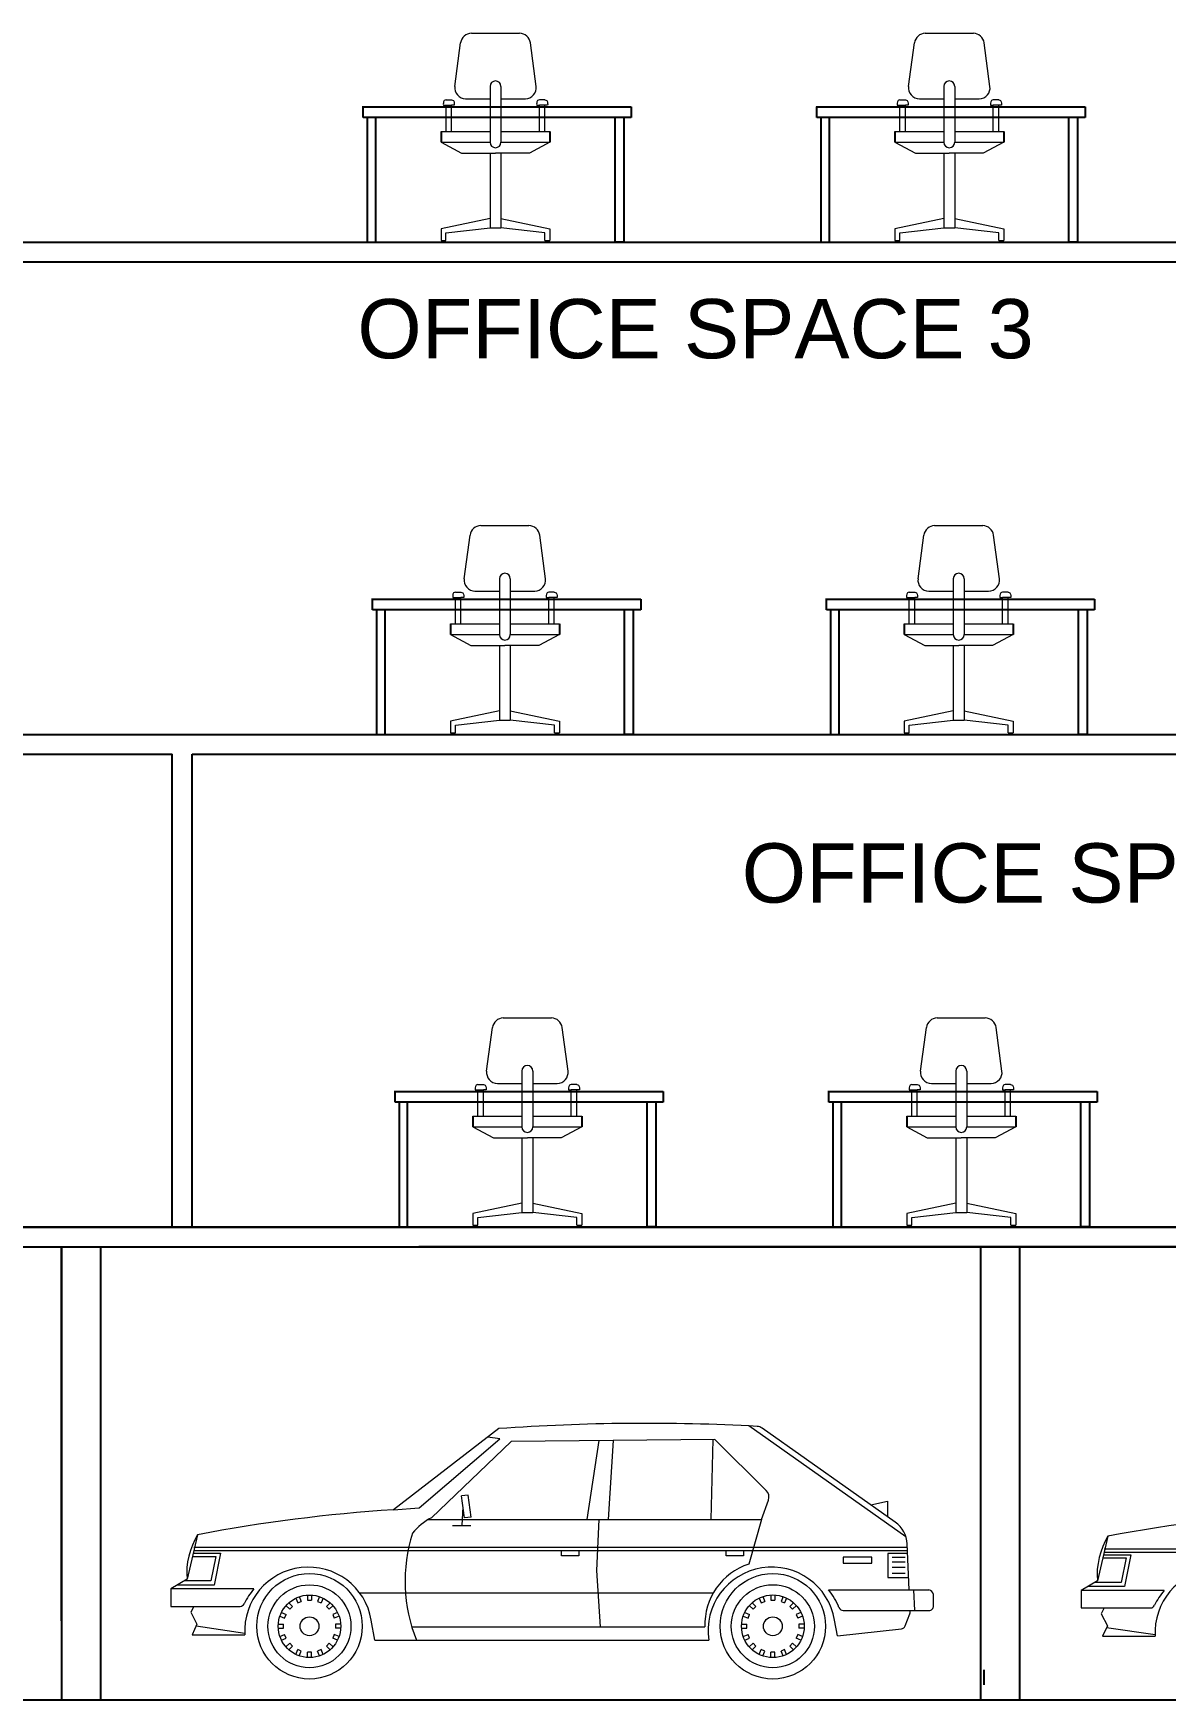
# Model space of a CAD drawing. Header units: millimetres. Extents: x 587797 to 2274247, y 1711 to 439204.
# Drawn here: x 1010292 to 1018916, y 232989 to 245681 of the extents above; entities that cross this region are included whole.
import ezdxf

# ---------------------------------------------------------------- set-up
doc = ezdxf.new("R2010")
doc.units = ezdxf.units.MM
doc.layers.add('finiture', color=7, linetype='Continuous', lineweight=20)
doc.styles.get("Standard").update_dxf_attribs({"font": 'arial.ttf'})

msp = doc.modelspace()

# ---------------------------------------------------------------- linework, layer by layer
for p, q in [((1012796.405, 245122.467, -583.672), (1014846.094, 245122.467, -583.672)), ((1012803.875, 245040.712, -583.672), (1012803.875, 245122.467, -583.672)), ((1014846.094, 245122.467, -583.672), (1014846.094, 245040.712, -583.672)), ((1016252.88, 245122.467, -583.672), (1018302.568, 245122.467, -583.672)), ((1016260.35, 245040.712, -583.672), (1016260.35, 245122.467, -583.672)), ((1018302.568, 245122.467, -583.672), (1018302.568, 245040.712, -583.672)), ((1014846.094, 245040.712, -583.672), (1012803.875, 245040.712, -583.672)), ((1012834.203, 245040.712, -583.672), (1012834.203, 244089.945, -583.672)), ((1012900.188, 244089.945, -583.672), (1012900.188, 245040.712, -583.672)), ((1014723.253, 244089.945, -583.672), (1014723.253, 245040.712, -583.672)), ((1014789.239, 245040.712, -583.672), (1014789.239, 244089.945, -583.672)), ((1018302.568, 245040.712, -583.672), (1016260.35, 245040.712, -583.672)), ((1016290.677, 245040.712, -583.672), (1016290.677, 244089.945, -583.672)), ((1016356.662, 244089.945, -583.672), (1016356.662, 245040.712, -583.672)), ((1018179.728, 244089.945, -583.672), (1018179.728, 245040.712, -583.672)), ((1018245.713, 245040.712, -583.672), (1018245.713, 244089.945, -583.672)), ((1013396.72, 244934.472, -1167.343), (1013396.72, 244851.472, -1167.343)), ((1014226.721, 244934.472, -1167.343), (1014226.721, 244851.472, -1167.343)), ((1016853.195, 244934.472, -1167.343), (1016853.195, 244851.472, -1167.343)), ((1017683.196, 244934.472, -1167.343), (1017683.196, 244851.472, -1167.343)), ((998936.654, 244089.945, -583.672), (1011936.654, 244089.945, -583.672)), ((1011936.654, 244089.945, -583.672), (1036936.654, 244089.945, -583.672)), ((1012834.203, 244089.945, -583.672), (1012834.203, 244089.945, -583.672)), ((1012834.203, 244089.945, -583.672), (1012900.188, 244089.945, -583.672)), ((1014789.239, 244089.945, -583.672), (1014723.253, 244089.945, -583.672)), ((1014789.239, 244089.945, -583.672), (1014789.239, 244089.945, -583.672)), ((1016290.677, 244089.945, -583.672), (1016290.677, 244089.945, -583.672)), ((1016290.677, 244089.945, -583.672), (1016356.662, 244089.945, -583.672)), ((1018245.713, 244089.945, -583.672), (1018179.728, 244089.945, -583.672)), ((1018245.713, 244089.945, -583.672), (1018245.713, 244089.945, -583.672)), ((998936.654, 243939.945, -583.672), (1011936.654, 243939.945, -583.672)), ((1011936.654, 243939.945, -583.672), (1036936.654, 243939.945, -583.672)), ((1012867.927, 241372.467, -583.672), (1014917.615, 241372.467, -583.672)), ((1012875.397, 241290.712, -583.672), (1012875.397, 241372.467, -583.672)), ((1014917.615, 241290.712, -583.672), (1012875.397, 241290.712, -583.672)), ((1012905.724, 241290.712, -583.672), (1012905.724, 240339.945, -583.672)), ((1012971.709, 240339.945, -583.672), (1012971.709, 241290.712, -583.672)), ((1014794.775, 240339.945, -583.672), (1014794.775, 241290.712, -583.672)), ((1014860.76, 241290.712, -583.672), (1014860.76, 240339.945, -583.672)), ((1014917.615, 241372.467, -583.672), (1014917.615, 241290.712, -583.672)), ((1016324.402, 241372.467, -583.672), (1018374.09, 241372.467, -583.672)), ((1016331.872, 241290.712, -583.672), (1016331.872, 241372.467, -583.672)), ((1018374.09, 241290.712, -583.672), (1016331.872, 241290.712, -583.672)), ((1016362.199, 241290.712, -583.672), (1016362.199, 240339.945, -583.672)), ((1016428.184, 240339.945, -583.672), (1016428.184, 241290.712, -583.672)), ((1018251.25, 240339.945, -583.672), (1018251.25, 241290.712, -583.672)), ((1018317.235, 241290.712, -583.672), (1018317.235, 240339.945, -583.672)), ((1018374.09, 241372.467, -583.672), (1018374.09, 241290.712, -583.672)), ((1013468.241, 241184.472, -1167.343), (1013468.241, 241101.472, -1167.343)), ((1014298.243, 241184.472, -1167.343), (1014298.243, 241101.472, -1167.343)), ((1016924.716, 241184.472, -1167.343), (1016924.716, 241101.472, -1167.343)), ((1017754.717, 241184.472, -1167.343), (1017754.717, 241101.472, -1167.343)), ((998936.654, 240339.945, -583.672), (1036936.654, 240339.945, -583.672)), ((998936.654, 240339.945, -583.672), (1011786.654, 240339.945, -583.672)), ((1012905.724, 240339.945, -583.672), (1012905.724, 240339.945, -583.672)), ((1012905.724, 240339.945, -583.672), (1012971.709, 240339.945, -583.672)), ((1014860.76, 240339.945, -583.672), (1014794.775, 240339.945, -583.672)), ((1014860.76, 240339.945, -583.672), (1014860.76, 240339.945, -583.672)), ((1016362.199, 240339.945, -583.672), (1016362.199, 240339.945, -583.672)), ((1016362.199, 240339.945, -583.672), (1016428.184, 240339.945, -583.672)), ((1018317.235, 240339.945, -583.672), (1018251.25, 240339.945, -583.672)), ((1018317.235, 240339.945, -583.672), (1018317.235, 240339.945, -583.672)), ((1001936.654, 240189.945, -583.672), (1011350.392, 240189.945, -583.672)), ((1011350.392, 236589.03, -583.672), (1011350.392, 240189.945, -583.672)), ((1011500.392, 240189.945, -583.672), (1024113.832, 240189.945, -583.672)), ((1011500.392, 236589.03, -583.672), (1011500.392, 240189.945, -583.672)), ((1013039.027, 237622.467, -583.672), (1015088.715, 237622.467, -583.672)), ((1013046.497, 237540.712, -583.672), (1013046.497, 237622.467, -583.672)), ((1015088.715, 237622.467, -583.672), (1015088.715, 237540.712, -583.672)), ((1016343.894, 237622.467, -583.672), (1018393.582, 237622.467, -583.672)), ((1016351.364, 237540.712, -583.672), (1016351.364, 237622.467, -583.672)), ((1018393.582, 237622.467, -583.672), (1018393.582, 237540.712, -583.672)), ((1015088.715, 237540.712, -583.672), (1013046.497, 237540.712, -583.672)), ((1013076.824, 237540.712, -583.672), (1013076.824, 236589.945, -583.672)), ((1013142.809, 236589.945, -583.672), (1013142.809, 237540.712, -583.672)), ((1014965.875, 236589.945, -583.672), (1014965.875, 237540.712, -583.672)), ((1015031.86, 237540.712, -583.672), (1015031.86, 236589.945, -583.672)), ((1018393.582, 237540.712, -583.672), (1016351.364, 237540.712, -583.672)), ((1016381.691, 237540.712, -583.672), (1016381.691, 236589.945, -583.672)), ((1016447.676, 236589.945, -583.672), (1016447.676, 237540.712, -583.672)), ((1018270.742, 236589.945, -583.672), (1018270.742, 237540.712, -583.672)), ((1018336.727, 237540.712, -583.672), (1018336.727, 236589.945, -583.672)), ((1013639.341, 237434.472, -1167.343), (1013639.341, 237351.472, -1167.343)), ((1014469.343, 237434.472, -1167.343), (1014469.343, 237351.472, -1167.343)), ((1016944.209, 237434.472, -1167.343), (1016944.209, 237351.472, -1167.343)), ((1017774.21, 237434.472, -1167.343), (1017774.21, 237351.472, -1167.343)), ((961454.571, 236589.03, -583.672), (1042054.571, 236589.03, -583.672)), ((961716.654, 236589.945, -583.672), (1041836.654, 236589.945, -583.672)), ((1001936.654, 236589.945, -583.672), (1036936.654, 236589.945, -583.672)), ((1013076.824, 236589.945, -583.672), (1013076.824, 236589.945, -583.672)), ((1013076.824, 236589.945, -583.672), (1013142.809, 236589.945, -583.672)), ((1013142.809, 236589.945, -583.672), (1025840.264, 236589.945, -583.672)), ((1015031.86, 236589.945, -583.672), (1014965.875, 236589.945, -583.672)), ((1015031.86, 236589.945, -583.672), (1015031.86, 236589.945, -583.672)), ((1016381.691, 236589.945, -583.672), (1016381.691, 236589.945, -583.672)), ((1016381.691, 236589.945, -583.672), (1016447.676, 236589.945, -583.672)), ((1018336.727, 236589.945, -583.672), (1018270.742, 236589.945, -583.672)), ((1018336.727, 236589.945, -583.672), (1018336.727, 236589.945, -583.672)), ((961684.571, 236439.03, -583.672), (1042054.571, 236439.03, -583.672)), ((1010506.09, 233589.03, -583.672), (1010506.09, 236439.03, -583.672)), ((1010506.09, 236439.03, -583.672), (1017506.09, 236439.03, -583.672)), ((1010506.09, 236439.03, -583.672), (1010506.09, 232989.047, -583.672)), ((1010806.09, 232989.047, -583.672), (1010806.09, 236439.03, -583.672)), ((1013226.824, 236439.945, -583.672), (1025840.264, 236439.945, -583.672)), ((1017506.09, 236439.03, -583.672), (1017506.09, 232989.047, -583.672)), ((1017506.09, 236439.03, -583.672), (1017506.09, 233589.03, -583.672)), ((1017806.09, 232989.047, -583.672), (1017806.09, 236439.03, -583.672)), ((1017530.869, 233215.866, -583.672), (1017530.869, 233100.838, -583.672)), ((957442.62, 232989.047, -583.672), (1042054.571, 232989.047, -583.672))]:
    msp.add_line(p, q)
at = {"layer": 'finiture', "linetype": 'Continuous'}
for p, q in [((1013501.83, 245277.464, -1167.343), (1013546.186, 245609.464, -1167.343)), ((1013628.455, 245681.473, -1167.343), (1013994.986, 245681.473, -1167.343)), ((1014121.612, 245277.464, -1167.343), (1014077.255, 245609.464, -1167.343)), ((1016958.304, 245277.464, -1167.343), (1017002.661, 245609.464, -1167.343)), ((1017084.93, 245681.473, -1167.343), (1017451.461, 245681.473, -1167.343)), ((1017578.086, 245277.464, -1167.343), (1017533.73, 245609.464, -1167.343)), ((1013770.22, 245277.464, -1167.343), (1013770.22, 244851.472, -1167.343)), ((1013853.221, 245277.464, -1167.343), (1013853.221, 244851.472, -1167.343)), ((1017226.695, 245277.464, -1167.343), (1017226.695, 244851.472, -1167.343)), ((1017309.695, 245277.464, -1167.343), (1017309.695, 244851.472, -1167.343)), ((1013414.5, 245133.213, -1167.343), (1013476.976, 245133.213, -1167.343)), ((1013435.476, 245174.713, -1167.343), (1013476.976, 245174.713, -1167.343)), ((1013435.476, 244934.472, -1167.343), (1013435.476, 245133.213, -1167.343)), ((1013476.976, 244934.472, -1167.343), (1013476.976, 245133.213, -1167.343)), ((1013497.953, 245133.213, -1167.343), (1013476.976, 245133.213, -1167.343)), ((1013584.099, 245183.472, -1167.343), (1013770.22, 245183.472, -1167.343)), ((1013853.221, 245183.472, -1167.343), (1014039.342, 245183.472, -1167.343)), ((1014125.488, 245133.213, -1167.343), (1014146.465, 245133.213, -1167.343)), ((1014187.965, 245174.713, -1167.343), (1014146.465, 245174.713, -1167.343)), ((1014208.942, 245133.213, -1167.343), (1014146.465, 245133.213, -1167.343)), ((1014146.465, 244934.472, -1167.343), (1014146.465, 245133.213, -1167.343)), ((1014187.965, 244934.472, -1167.343), (1014187.965, 245133.213, -1167.343)), ((1016870.974, 245133.213, -1167.343), (1016933.451, 245133.213, -1167.343)), ((1016891.951, 245174.713, -1167.343), (1016933.451, 245174.713, -1167.343)), ((1016891.951, 244934.472, -1167.343), (1016891.951, 245133.213, -1167.343)), ((1016933.451, 244934.472, -1167.343), (1016933.451, 245133.213, -1167.343)), ((1016954.428, 245133.213, -1167.343), (1016933.451, 245133.213, -1167.343)), ((1017040.573, 245183.472, -1167.343), (1017226.695, 245183.472, -1167.343)), ((1017309.695, 245183.472, -1167.343), (1017495.817, 245183.472, -1167.343)), ((1017581.963, 245133.213, -1167.343), (1017602.939, 245133.213, -1167.343)), ((1017644.44, 245174.713, -1167.343), (1017602.939, 245174.713, -1167.343)), ((1017665.416, 245133.213, -1167.343), (1017602.939, 245133.213, -1167.343)), ((1017602.939, 244934.472, -1167.343), (1017602.939, 245133.213, -1167.343)), ((1017644.44, 244934.472, -1167.343), (1017644.44, 245133.213, -1167.343)), ((1013396.72, 244934.472, -1167.343), (1013770.22, 244934.472, -1167.343)), ((1013396.72, 244851.472, -1167.343), (1013553.138, 244769.04, -1167.343)), ((1013396.72, 244851.472, -1167.343), (1013770.22, 244851.472, -1167.343)), ((1013853.221, 244934.472, -1167.343), (1014226.721, 244934.472, -1167.343)), ((1013853.221, 244851.472, -1167.343), (1014226.721, 244851.472, -1167.343)), ((1014226.721, 244851.472, -1167.343), (1014070.303, 244769.04, -1167.343)), ((1016853.195, 244934.472, -1167.343), (1017226.695, 244934.472, -1167.343)), ((1016853.195, 244851.472, -1167.343), (1017009.613, 244769.04, -1167.343)), ((1016853.195, 244851.472, -1167.343), (1017226.695, 244851.472, -1167.343)), ((1017309.695, 244934.472, -1167.343), (1017683.196, 244934.472, -1167.343)), ((1017309.695, 244851.472, -1167.343), (1017683.196, 244851.472, -1167.343)), ((1017683.196, 244851.472, -1167.343), (1017526.778, 244769.04, -1167.343)), ((1013553.138, 244769.04, -1167.343), (1013811.721, 244769.04, -1167.343)), ((1013770.22, 244769.04, -1167.343), (1013770.22, 244199.145, -1167.343)), ((1014070.303, 244769.04, -1167.343), (1013811.721, 244769.04, -1167.343)), ((1013853.221, 244769.04, -1167.343), (1013853.221, 244199.145, -1167.343)), ((1017009.613, 244769.04, -1167.343), (1017268.195, 244769.04, -1167.343)), ((1017226.695, 244769.04, -1167.343), (1017226.695, 244199.145, -1167.343)), ((1017526.778, 244769.04, -1167.343), (1017268.195, 244769.04, -1167.343)), ((1017309.695, 244769.04, -1167.343), (1017309.695, 244199.145, -1167.343)), ((1013770.22, 244270.815, -1167.343), (1013396.72, 244192.629, -1167.343)), ((1013853.221, 244270.815, -1167.343), (1014226.721, 244192.629, -1167.343)), ((1017226.695, 244270.815, -1167.343), (1016853.195, 244192.629, -1167.343)), ((1017309.695, 244270.815, -1167.343), (1017683.196, 244192.629, -1167.343)), ((1013396.72, 244192.629, -1167.343), (1013396.72, 244104.47, -1167.343)), ((1013396.72, 244104.47, -1167.343), (1013434.672, 244104.47, -1167.343)), ((1013434.672, 244162.224, -1167.343), (1013770.22, 244199.145, -1167.343)), ((1013434.672, 244104.47, -1167.343), (1013434.672, 244162.224, -1167.343)), ((1013770.22, 244199.145, -1167.343), (1013853.221, 244199.145, -1167.343)), ((1014188.769, 244162.224, -1167.343), (1013853.221, 244199.145, -1167.343)), ((1014188.769, 244104.47, -1167.343), (1014188.769, 244162.224, -1167.343)), ((1014188.769, 244104.47, -1167.343), (1014226.721, 244104.47, -1167.343)), ((1014226.721, 244192.629, -1167.343), (1014226.721, 244104.47, -1167.343)), ((1016853.195, 244192.629, -1167.343), (1016853.195, 244104.47, -1167.343)), ((1016853.195, 244104.47, -1167.343), (1016891.147, 244104.47, -1167.343)), ((1016891.147, 244162.224, -1167.343), (1017226.695, 244199.145, -1167.343)), ((1016891.147, 244104.47, -1167.343), (1016891.147, 244162.224, -1167.343)), ((1017226.695, 244199.145, -1167.343), (1017309.695, 244199.145, -1167.343)), ((1017645.243, 244162.224, -1167.343), (1017309.695, 244199.145, -1167.343)), ((1017645.243, 244104.47, -1167.343), (1017645.243, 244162.224, -1167.343)), ((1017645.243, 244104.47, -1167.343), (1017683.196, 244104.47, -1167.343)), ((1017683.196, 244192.629, -1167.343), (1017683.196, 244104.47, -1167.343)), ((1013699.977, 241931.473, -1167.343), (1014066.507, 241931.473, -1167.343)), ((1017156.451, 241931.473, -1167.343), (1017522.982, 241931.473, -1167.343)), ((1013573.351, 241527.464, -1167.343), (1013617.707, 241859.464, -1167.343)), ((1014193.133, 241527.464, -1167.343), (1014148.777, 241859.464, -1167.343)), ((1017029.826, 241527.464, -1167.343), (1017074.182, 241859.464, -1167.343)), ((1017649.608, 241527.464, -1167.343), (1017605.251, 241859.464, -1167.343)), ((1013506.998, 241424.713, -1167.343), (1013548.498, 241424.713, -1167.343)), ((1013655.62, 241433.472, -1167.343), (1013841.742, 241433.472, -1167.343)), ((1013841.742, 241527.464, -1167.343), (1013841.742, 241101.472, -1167.343)), ((1013924.742, 241527.464, -1167.343), (1013924.742, 241101.472, -1167.343)), ((1013924.742, 241433.472, -1167.343), (1014110.864, 241433.472, -1167.343)), ((1014259.486, 241424.713, -1167.343), (1014217.986, 241424.713, -1167.343)), ((1016963.473, 241424.713, -1167.343), (1017004.973, 241424.713, -1167.343)), ((1017112.095, 241433.472, -1167.343), (1017298.217, 241433.472, -1167.343)), ((1017298.217, 241527.464, -1167.343), (1017298.217, 241101.472, -1167.343)), ((1017381.217, 241527.464, -1167.343), (1017381.217, 241101.472, -1167.343)), ((1017381.217, 241433.472, -1167.343), (1017567.339, 241433.472, -1167.343)), ((1017715.961, 241424.713, -1167.343), (1017674.461, 241424.713, -1167.343)), ((1013486.021, 241383.213, -1167.343), (1013548.498, 241383.213, -1167.343)), ((1013506.998, 241184.472, -1167.343), (1013506.998, 241383.213, -1167.343)), ((1013548.498, 241184.472, -1167.343), (1013548.498, 241383.213, -1167.343)), ((1013569.475, 241383.213, -1167.343), (1013548.498, 241383.213, -1167.343)), ((1014197.009, 241383.213, -1167.343), (1014217.986, 241383.213, -1167.343)), ((1014280.463, 241383.213, -1167.343), (1014217.986, 241383.213, -1167.343)), ((1014217.986, 241184.472, -1167.343), (1014217.986, 241383.213, -1167.343)), ((1014259.486, 241184.472, -1167.343), (1014259.486, 241383.213, -1167.343)), ((1016942.496, 241383.213, -1167.343), (1017004.973, 241383.213, -1167.343)), ((1016963.473, 241184.472, -1167.343), (1016963.473, 241383.213, -1167.343)), ((1017004.973, 241184.472, -1167.343), (1017004.973, 241383.213, -1167.343)), ((1017025.949, 241383.213, -1167.343), (1017004.973, 241383.213, -1167.343)), ((1017653.484, 241383.213, -1167.343), (1017674.461, 241383.213, -1167.343)), ((1017736.938, 241383.213, -1167.343), (1017674.461, 241383.213, -1167.343)), ((1017674.461, 241184.472, -1167.343), (1017674.461, 241383.213, -1167.343)), ((1017715.961, 241184.472, -1167.343), (1017715.961, 241383.213, -1167.343)), ((1013468.241, 241184.472, -1167.343), (1013841.742, 241184.472, -1167.343)), ((1013924.742, 241184.472, -1167.343), (1014298.243, 241184.472, -1167.343)), ((1016924.716, 241184.472, -1167.343), (1017298.217, 241184.472, -1167.343)), ((1017381.217, 241184.472, -1167.343), (1017754.717, 241184.472, -1167.343)), ((1013468.241, 241101.472, -1167.343), (1013624.66, 241019.04, -1167.343)), ((1013468.241, 241101.472, -1167.343), (1013841.742, 241101.472, -1167.343)), ((1013924.742, 241101.472, -1167.343), (1014298.243, 241101.472, -1167.343)), ((1014298.243, 241101.472, -1167.343), (1014141.824, 241019.04, -1167.343)), ((1016924.716, 241101.472, -1167.343), (1017081.134, 241019.04, -1167.343)), ((1016924.716, 241101.472, -1167.343), (1017298.217, 241101.472, -1167.343)), ((1017381.217, 241101.472, -1167.343), (1017754.717, 241101.472, -1167.343)), ((1017754.717, 241101.472, -1167.343), (1017598.299, 241019.04, -1167.343)), ((1013624.66, 241019.04, -1167.343), (1013883.242, 241019.04, -1167.343)), ((1013841.742, 241019.04, -1167.343), (1013841.742, 240449.145, -1167.343)), ((1014141.824, 241019.04, -1167.343), (1013883.242, 241019.04, -1167.343)), ((1013924.742, 241019.04, -1167.343), (1013924.742, 240449.145, -1167.343)), ((1017081.134, 241019.04, -1167.343), (1017339.717, 241019.04, -1167.343)), ((1017298.217, 241019.04, -1167.343), (1017298.217, 240449.145, -1167.343)), ((1017598.299, 241019.04, -1167.343), (1017339.717, 241019.04, -1167.343)), ((1017381.217, 241019.04, -1167.343), (1017381.217, 240449.145, -1167.343)), ((1013841.742, 240520.815, -1167.343), (1013468.241, 240442.629, -1167.343)), ((1013468.241, 240442.629, -1167.343), (1013468.241, 240354.47, -1167.343)), ((1013506.194, 240412.224, -1167.343), (1013841.742, 240449.145, -1167.343)), ((1013506.194, 240354.47, -1167.343), (1013506.194, 240412.224, -1167.343)), ((1013841.742, 240449.145, -1167.343), (1013924.742, 240449.145, -1167.343)), ((1013924.742, 240520.815, -1167.343), (1014298.243, 240442.629, -1167.343)), ((1014260.29, 240412.224, -1167.343), (1013924.742, 240449.145, -1167.343)), ((1014260.29, 240354.47, -1167.343), (1014260.29, 240412.224, -1167.343)), ((1014298.243, 240442.629, -1167.343), (1014298.243, 240354.47, -1167.343)), ((1017298.217, 240520.815, -1167.343), (1016924.716, 240442.629, -1167.343)), ((1016924.716, 240442.629, -1167.343), (1016924.716, 240354.47, -1167.343)), ((1016962.669, 240412.224, -1167.343), (1017298.217, 240449.145, -1167.343)), ((1016962.669, 240354.47, -1167.343), (1016962.669, 240412.224, -1167.343)), ((1017298.217, 240449.145, -1167.343), (1017381.217, 240449.145, -1167.343)), ((1017381.217, 240520.815, -1167.343), (1017754.717, 240442.629, -1167.343)), ((1017716.765, 240412.224, -1167.343), (1017381.217, 240449.145, -1167.343)), ((1017716.765, 240354.47, -1167.343), (1017716.765, 240412.224, -1167.343)), ((1017754.717, 240442.629, -1167.343), (1017754.717, 240354.47, -1167.343)), ((1013468.241, 240354.47, -1167.343), (1013506.194, 240354.47, -1167.343)), ((1014260.29, 240354.47, -1167.343), (1014298.243, 240354.47, -1167.343)), ((1016924.716, 240354.47, -1167.343), (1016962.669, 240354.47, -1167.343)), ((1017716.765, 240354.47, -1167.343), (1017754.717, 240354.47, -1167.343)), ((1013871.077, 238181.473, -1167.343), (1014237.608, 238181.473, -1167.343)), ((1017175.944, 238181.473, -1167.343), (1017542.475, 238181.473, -1167.343)), ((1013744.451, 237777.464, -1167.343), (1013788.808, 238109.464, -1167.343)), ((1014364.233, 237777.464, -1167.343), (1014319.877, 238109.464, -1167.343)), ((1017049.318, 237777.464, -1167.343), (1017093.675, 238109.464, -1167.343)), ((1017669.1, 237777.464, -1167.343), (1017624.744, 238109.464, -1167.343)), ((1014012.842, 237777.464, -1167.343), (1014012.842, 237351.472, -1167.343)), ((1014095.842, 237777.464, -1167.343), (1014095.842, 237351.472, -1167.343)), ((1017317.709, 237777.464, -1167.343), (1017317.709, 237351.472, -1167.343)), ((1017400.709, 237777.464, -1167.343), (1017400.709, 237351.472, -1167.343)), ((1013657.121, 237633.213, -1167.343), (1013719.598, 237633.213, -1167.343)), ((1013678.098, 237674.713, -1167.343), (1013719.598, 237674.713, -1167.343)), ((1013678.098, 237434.472, -1167.343), (1013678.098, 237633.213, -1167.343)), ((1013719.598, 237434.472, -1167.343), (1013719.598, 237633.213, -1167.343)), ((1013740.575, 237633.213, -1167.343), (1013719.598, 237633.213, -1167.343)), ((1013826.72, 237683.472, -1167.343), (1014012.842, 237683.472, -1167.343)), ((1014095.842, 237683.472, -1167.343), (1014281.964, 237683.472, -1167.343)), ((1014368.109, 237633.213, -1167.343), (1014389.086, 237633.213, -1167.343)), ((1014430.586, 237674.713, -1167.343), (1014389.086, 237674.713, -1167.343)), ((1014451.563, 237633.213, -1167.343), (1014389.086, 237633.213, -1167.343)), ((1014389.086, 237434.472, -1167.343), (1014389.086, 237633.213, -1167.343)), ((1014430.586, 237434.472, -1167.343), (1014430.586, 237633.213, -1167.343)), ((1016961.988, 237633.213, -1167.343), (1017024.465, 237633.213, -1167.343)), ((1016982.965, 237674.713, -1167.343), (1017024.465, 237674.713, -1167.343)), ((1016982.965, 237434.472, -1167.343), (1016982.965, 237633.213, -1167.343)), ((1017024.465, 237434.472, -1167.343), (1017024.465, 237633.213, -1167.343)), ((1017045.442, 237633.213, -1167.343), (1017024.465, 237633.213, -1167.343)), ((1017131.587, 237683.472, -1167.343), (1017317.709, 237683.472, -1167.343)), ((1017400.709, 237683.472, -1167.343), (1017586.831, 237683.472, -1167.343)), ((1017672.977, 237633.213, -1167.343), (1017693.953, 237633.213, -1167.343)), ((1017735.453, 237674.713, -1167.343), (1017693.953, 237674.713, -1167.343)), ((1017756.43, 237633.213, -1167.343), (1017693.953, 237633.213, -1167.343)), ((1017693.953, 237434.472, -1167.343), (1017693.953, 237633.213, -1167.343)), ((1017735.453, 237434.472, -1167.343), (1017735.453, 237633.213, -1167.343)), ((1013639.341, 237434.472, -1167.343), (1014012.842, 237434.472, -1167.343)), ((1013639.341, 237351.472, -1167.343), (1013795.76, 237269.04, -1167.343)), ((1013639.341, 237351.472, -1167.343), (1014012.842, 237351.472, -1167.343)), ((1014095.842, 237434.472, -1167.343), (1014469.343, 237434.472, -1167.343)), ((1014095.842, 237351.472, -1167.343), (1014469.343, 237351.472, -1167.343)), ((1014469.343, 237351.472, -1167.343), (1014312.925, 237269.04, -1167.343)), ((1016944.209, 237434.472, -1167.343), (1017317.709, 237434.472, -1167.343)), ((1016944.209, 237351.472, -1167.343), (1017100.627, 237269.04, -1167.343)), ((1016944.209, 237351.472, -1167.343), (1017317.709, 237351.472, -1167.343)), ((1017400.709, 237434.472, -1167.343), (1017774.21, 237434.472, -1167.343)), ((1017400.709, 237351.472, -1167.343), (1017774.21, 237351.472, -1167.343)), ((1017774.21, 237351.472, -1167.343), (1017617.792, 237269.04, -1167.343)), ((1013795.76, 237269.04, -1167.343), (1014054.342, 237269.04, -1167.343)), ((1014012.842, 237269.04, -1167.343), (1014012.842, 236699.145, -1167.343)), ((1014312.925, 237269.04, -1167.343), (1014054.342, 237269.04, -1167.343)), ((1014095.842, 237269.04, -1167.343), (1014095.842, 236699.145, -1167.343)), ((1017100.627, 237269.04, -1167.343), (1017359.209, 237269.04, -1167.343)), ((1017317.709, 237269.04, -1167.343), (1017317.709, 236699.145, -1167.343)), ((1017617.792, 237269.04, -1167.343), (1017359.209, 237269.04, -1167.343)), ((1017400.709, 237269.04, -1167.343), (1017400.709, 236699.145, -1167.343)), ((1014012.842, 236770.815, -1167.343), (1013639.341, 236692.629, -1167.343)), ((1014095.842, 236770.815, -1167.343), (1014469.343, 236692.629, -1167.343)), ((1017317.709, 236770.815, -1167.343), (1016944.209, 236692.629, -1167.343)), ((1017400.709, 236770.815, -1167.343), (1017774.21, 236692.629, -1167.343)), ((1013639.341, 236692.629, -1167.343), (1013639.341, 236604.47, -1167.343)), ((1013639.341, 236604.47, -1167.343), (1013677.294, 236604.47, -1167.343)), ((1013677.294, 236662.224, -1167.343), (1014012.842, 236699.145, -1167.343)), ((1013677.294, 236604.47, -1167.343), (1013677.294, 236662.224, -1167.343)), ((1014012.842, 236699.145, -1167.343), (1014095.842, 236699.145, -1167.343)), ((1014431.39, 236662.224, -1167.343), (1014095.842, 236699.145, -1167.343)), ((1014431.39, 236604.47, -1167.343), (1014431.39, 236662.224, -1167.343)), ((1014431.39, 236604.47, -1167.343), (1014469.343, 236604.47, -1167.343)), ((1014469.343, 236692.629, -1167.343), (1014469.343, 236604.47, -1167.343)), ((1016944.209, 236692.629, -1167.343), (1016944.209, 236604.47, -1167.343)), ((1016944.209, 236604.47, -1167.343), (1016982.161, 236604.47, -1167.343)), ((1016982.161, 236662.224, -1167.343), (1017317.709, 236699.145, -1167.343)), ((1016982.161, 236604.47, -1167.343), (1016982.161, 236662.224, -1167.343)), ((1017317.709, 236699.145, -1167.343), (1017400.709, 236699.145, -1167.343)), ((1017736.257, 236662.224, -1167.343), (1017400.709, 236699.145, -1167.343)), ((1017736.257, 236604.47, -1167.343), (1017736.257, 236662.224, -1167.343)), ((1017736.257, 236604.47, -1167.343), (1017774.21, 236604.47, -1167.343)), ((1017774.21, 236692.629, -1167.343), (1017774.21, 236604.47, -1167.343))]:
    msp.add_line(p, q, dxfattribs=at)
at = {"layer": 'finiture'}
for p, q in [((1016937.478, 234228.843, -583.672), (1015741.994, 235074.376, -583.672)), ((1013837.914, 235053.945, -583.672), (1013034.549, 234435.336, -583.672)), ((1013230.609, 234450.117, -583.672), (1013844, 234975.26, -583.672)), ((1013931.814, 234956.567, -583.672), (1013323.204, 234374.475, -583.672)), ((1013844, 234975.26, -583.672), (1013753.144, 234988.736, -583.672)), ((1015482.9, 234970.478, -583.672), (1013931.814, 234956.567, -583.672)), ((1014598.677, 234962.653, -583.672), (1014507.385, 234360.999, -583.672)), ((1014708.661, 234963.523, -583.672), (1014669.971, 234360.999, -583.672)), ((1015467.685, 234970.478, -583.672), (1015452.904, 234360.999, -583.672)), ((1015873.28, 234583.141, -583.672), (1015482.9, 234970.478, -583.672)), ((1016856.62, 234340.132, -583.672), (1015841.98, 235057.857, -583.672)), ((1013034.549, 234435.336, -583.672), (1013230.609, 234450.117, -583.672)), ((1013604.469, 234547.929, -583.672), (1013551.868, 234540.973, -583.672)), ((1013574.473, 234373.171, -583.672), (1013551.868, 234540.973, -583.672)), ((1013563.17, 234457.072, -583.672), (1013554.476, 234316.222, -583.672)), ((1013626.64, 234380.126, -583.672), (1013604.469, 234547.929, -583.672)), ((1015838.937, 234360.999, -583.672), (1015890.234, 234509.239, -583.672)), ((1016669.255, 234472.722, -583.672), (1016796.628, 234500.544, -583.672)), ((1016796.628, 234500.544, -583.672), (1016797.063, 234382.3, -583.672)), ((1013299.295, 234360.999, -583.672), (1015838.937, 234360.999, -583.672)), ((1013484.051, 234316.222, -583.672), (1013624.901, 234316.222, -583.672)), ((1013626.64, 234380.126, -583.672), (1013574.473, 234373.171, -583.672)), ((1014599.111, 234360.999, -583.672), (1014582.157, 233973.227, -583.672)), ((1015838.937, 234360.999, -583.672), (1015741.125, 234021.481, -583.672)), ((1016797.063, 234388.386, -583.672), (1016797.063, 234388.386, -583.672)), ((1011543.02, 234245.798, -583.672), (1011462.162, 233906.28, -583.672)), ((1016962.257, 233824.552, -583.672), (1016946.607, 234175.373, -583.672)), ((1018476.578, 234234.058, -583.672), (1018395.719, 233894.54, -583.672)), ((1011503.895, 234080.603, -583.672), (1011681.696, 234080.603, -583.672)), ((1011509.547, 234104.513, -583.672), (1011716.474, 234104.513, -583.672)), ((1011514.329, 234150.594, -583.672), (1016947.911, 234150.594, -583.672)), ((1011514.329, 234124.51, -583.672), (1016949.215, 234124.51, -583.672)), ((1011681.696, 234080.603, -583.672), (1011643.876, 233893.673, -583.672)), ((1011716.474, 234104.513, -583.672), (1011668.22, 233862.373, -583.672)), ((1014313.934, 234084.951, -583.672), (1014313.934, 234124.51, -583.672)), ((1014446.524, 234084.951, -583.672), (1014313.934, 234084.951, -583.672)), ((1014446.524, 234124.51, -583.672), (1014446.524, 234084.951, -583.672)), ((1015568.105, 234084.951, -583.672), (1015568.105, 234124.51, -583.672)), ((1015700.261, 234084.951, -583.672), (1015568.105, 234084.951, -583.672)), ((1015700.261, 234124.51, -583.672), (1015700.261, 234084.951, -583.672)), ((1016677.949, 234074.083, -583.672), (1016460.154, 234074.083, -583.672)), ((1016460.154, 234074.083, -583.672), (1016460.154, 234027.567, -583.672)), ((1016678.384, 234027.567, -583.672), (1016677.949, 234074.083, -583.672)), ((1016798.802, 234101.905, -583.672), (1016798.802, 233919.756, -583.672)), ((1016950.085, 234101.905, -583.672), (1016798.802, 234101.905, -583.672)), ((1016833.145, 234074.083, -583.672), (1016933.131, 234074.083, -583.672)), ((1018437.453, 234068.864, -583.672), (1018615.254, 234068.864, -583.672)), ((1018443.104, 234092.773, -583.672), (1018650.031, 234092.773, -583.672)), ((1018447.886, 234138.854, -583.672), (1023881.469, 234138.854, -583.672)), ((1018447.886, 234112.77, -583.672), (1023882.773, 234112.77, -583.672)), ((1018615.254, 234068.864, -583.672), (1018577.433, 233881.933, -583.672)), ((1018650.031, 234092.773, -583.672), (1018601.777, 233850.633, -583.672)), ((1014582.157, 233973.227, -583.672), (1014608.241, 233543.722, -583.672)), ((1016460.154, 234027.567, -583.672), (1016678.384, 234027.567, -583.672)), ((1016833.145, 234038.001, -583.672), (1016933.131, 234038.001, -583.672)), ((1016833.145, 233997.572, -583.672), (1016933.131, 233997.572, -583.672)), ((1016833.145, 233951.926, -583.672), (1016933.131, 233951.926, -583.672)), ((1011462.162, 233906.28, -583.672), (1011338.266, 233832.377, -583.672)), ((1011971.655, 233832.377, -583.672), (1011338.266, 233832.377, -583.672)), ((1011338.266, 233832.377, -583.672), (1011338.266, 233699.787, -583.672)), ((1011668.22, 233862.373, -583.672), (1011389.129, 233862.373, -583.672)), ((1011643.876, 233893.673, -583.672), (1011441.295, 233893.673, -583.672)), ((1012776.759, 233802.816, -583.672), (1015470.728, 233802.816, -583.672)), ((1016348.43, 233824.552, -583.672), (1017111.366, 233824.552, -583.672)), ((1016798.802, 233919.756, -583.672), (1016958.344, 233919.756, -583.672)), ((1017005.729, 233668.053, -583.672), (1016998.774, 233824.552, -583.672)), ((1018395.719, 233894.54, -583.672), (1018271.824, 233820.638, -583.672)), ((1018905.213, 233820.638, -583.672), (1018271.824, 233820.638, -583.672)), ((1018271.824, 233820.638, -583.672), (1018271.824, 233688.048, -583.672)), ((1018601.777, 233850.633, -583.672), (1018322.686, 233850.633, -583.672)), ((1018577.433, 233881.933, -583.672), (1018374.853, 233881.933, -583.672)), ((1011338.266, 233699.787, -583.672), (1011866.018, 233699.787, -583.672)), ((1011515.198, 233699.787, -583.672), (1011490.854, 233654.576, -583.672)), ((1012215.969, 233706.308, -583.672), (1012244.226, 233678.051, -583.672)), ((1012237.27, 233727.61, -583.672), (1012265.527, 233699.353, -583.672)), ((1012244.226, 233678.051, -583.672), (1012265.527, 233699.353, -583.672)), ((1012289.871, 233762.822, -583.672), (1012305.087, 233725.871, -583.672)), ((1012305.087, 233725.871, -583.672), (1012332.909, 233737.173, -583.672)), ((1012317.694, 233774.125, -583.672), (1012332.909, 233737.173, -583.672)), ((1012379.859, 233786.732, -583.672), (1012379.859, 233746.737, -583.672)), ((1012379.859, 233746.737, -583.672), (1012410.289, 233746.737, -583.672)), ((1012410.289, 233786.732, -583.672), (1012410.289, 233746.737, -583.672)), ((1012472.454, 233774.125, -583.672), (1012456.804, 233737.173, -583.672)), ((1012456.804, 233737.173, -583.672), (1012485.061, 233725.871, -583.672)), ((1012500.277, 233762.822, -583.672), (1012485.061, 233725.871, -583.672)), ((1012552.878, 233727.61, -583.672), (1012524.621, 233699.353, -583.672)), ((1012524.621, 233699.353, -583.672), (1012545.922, 233678.051, -583.672)), ((1012574.179, 233706.308, -583.672), (1012545.922, 233678.051, -583.672)), ((1015745.037, 233706.308, -583.672), (1015773.294, 233678.051, -583.672)), ((1015766.338, 233727.61, -583.672), (1015794.595, 233699.353, -583.672)), ((1015773.294, 233678.051, -583.672), (1015794.595, 233699.353, -583.672)), ((1015818.94, 233762.822, -583.672), (1015834.155, 233725.871, -583.672)), ((1015834.155, 233725.871, -583.672), (1015862.412, 233737.173, -583.672)), ((1015846.762, 233774.125, -583.672), (1015862.412, 233737.173, -583.672)), ((1015908.927, 233786.732, -583.672), (1015908.927, 233746.737, -583.672)), ((1015908.927, 233746.737, -583.672), (1015939.358, 233746.737, -583.672)), ((1015939.358, 233786.732, -583.672), (1015939.358, 233746.737, -583.672)), ((1016001.523, 233774.125, -583.672), (1015986.307, 233737.173, -583.672)), ((1015986.307, 233737.173, -583.672), (1016014.13, 233725.871, -583.672)), ((1016029.345, 233762.822, -583.672), (1016014.13, 233725.871, -583.672)), ((1016081.946, 233727.61, -583.672), (1016053.689, 233699.353, -583.672)), ((1016053.689, 233699.353, -583.672), (1016074.991, 233678.051, -583.672)), ((1016103.682, 233706.308, -583.672), (1016074.991, 233678.051, -583.672)), ((1016461.023, 233668.053, -583.672), (1017113.105, 233668.053, -583.672)), ((1016969.647, 233656.75, -583.672), (1016969.212, 233668.053, -583.672)), ((1017148.752, 233704.135, -583.672), (1017147.014, 233789.34, -583.672)), ((1018271.824, 233688.048, -583.672), (1018799.576, 233688.048, -583.672)), ((1018448.755, 233688.048, -583.672), (1018424.411, 233642.837, -583.672)), ((1011490.854, 233654.576, -583.672), (1011538.238, 233563.72, -583.672)), ((1011538.238, 233563.72, -583.672), (1011500.417, 233484.166, -583.672)), ((1011901.665, 233493.73, -583.672), (1011530.848, 233548.07, -583.672)), ((1012156.847, 233563.285, -583.672), (1012196.841, 233563.285, -583.672)), ((1012169.019, 233625.45, -583.672), (1012205.97, 233610.235, -583.672)), ((1012180.756, 233653.272, -583.672), (1012217.708, 233638.057, -583.672)), ((1012196.841, 233533.289, -583.672), (1012196.841, 233563.285, -583.672)), ((1012205.97, 233610.235, -583.672), (1012217.708, 233638.057, -583.672)), ((1012609.392, 233653.272, -583.672), (1012572.44, 233638.057, -583.672)), ((1012572.44, 233638.057, -583.672), (1012584.178, 233610.235, -583.672)), ((1012621.129, 233625.45, -583.672), (1012584.178, 233610.235, -583.672)), ((1012633.301, 233563.285, -583.672), (1012593.307, 233563.285, -583.672)), ((1012593.307, 233563.285, -583.672), (1012593.307, 233533.289, -583.672)), ((1012891.961, 233441.128, -583.672), (1012865.877, 233594.585, -583.672)), ((1013174.095, 233543.722, -583.672), (1015406.389, 233543.722, -583.672)), ((1015685.915, 233563.285, -583.672), (1015725.909, 233563.285, -583.672)), ((1015698.087, 233625.45, -583.672), (1015735.038, 233610.235, -583.672)), ((1015709.825, 233653.272, -583.672), (1015746.776, 233638.057, -583.672)), ((1015725.909, 233533.289, -583.672), (1015725.909, 233563.285, -583.672)), ((1015735.038, 233610.235, -583.672), (1015746.776, 233638.057, -583.672)), ((1016138.46, 233653.272, -583.672), (1016101.509, 233638.057, -583.672)), ((1016101.509, 233638.057, -583.672), (1016113.246, 233610.235, -583.672)), ((1016150.197, 233625.45, -583.672), (1016113.246, 233610.235, -583.672)), ((1016122.375, 233563.285, -583.672), (1016122.375, 233533.289, -583.672)), ((1016162.804, 233563.285, -583.672), (1016122.375, 233563.285, -583.672)), ((1016415.377, 233475.471, -583.672), (1016394.946, 233594.585, -583.672)), ((1016932.696, 233551.113, -583.672), (1016967.474, 233642.404, -583.672)), ((1018424.411, 233642.837, -583.672), (1018471.796, 233551.98, -583.672)), ((1018471.796, 233551.98, -583.672), (1018433.975, 233472.426, -583.672)), ((1011500.417, 233484.166, -583.672), (1011902.1, 233484.166, -583.672)), ((1012156.847, 233533.289, -583.672), (1012196.841, 233533.289, -583.672)), ((1012169.019, 233471.124, -583.672), (1012205.97, 233486.339, -583.672)), ((1012180.756, 233442.867, -583.672), (1012217.708, 233458.517, -583.672)), ((1012217.708, 233458.517, -583.672), (1012205.97, 233486.339, -583.672)), ((1012215.969, 233390.266, -583.672), (1012244.226, 233418.523, -583.672)), ((1012265.527, 233397.221, -583.672), (1012244.226, 233418.523, -583.672)), ((1012545.922, 233418.523, -583.672), (1012524.621, 233397.221, -583.672)), ((1012574.179, 233390.266, -583.672), (1012545.922, 233418.523, -583.672)), ((1012584.178, 233486.339, -583.672), (1012572.44, 233458.517, -583.672)), ((1012609.392, 233442.867, -583.672), (1012572.44, 233458.517, -583.672)), ((1012621.129, 233471.124, -583.672), (1012584.178, 233486.339, -583.672)), ((1012633.301, 233533.289, -583.672), (1012593.307, 233533.289, -583.672)), ((1012891.961, 233441.128, -583.672), (1015435.515, 233441.128, -583.672)), ((1015685.915, 233533.289, -583.672), (1015725.909, 233533.289, -583.672)), ((1015698.087, 233471.124, -583.672), (1015735.038, 233486.339, -583.672)), ((1015709.825, 233442.867, -583.672), (1015746.776, 233458.517, -583.672)), ((1015746.776, 233458.517, -583.672), (1015735.038, 233486.339, -583.672)), ((1015745.037, 233390.266, -583.672), (1015773.294, 233418.523, -583.672)), ((1015794.595, 233397.221, -583.672), (1015773.294, 233418.523, -583.672)), ((1016074.991, 233418.523, -583.672), (1016053.689, 233397.221, -583.672)), ((1016103.682, 233390.266, -583.672), (1016074.991, 233418.523, -583.672)), ((1016113.246, 233486.339, -583.672), (1016101.509, 233458.517, -583.672)), ((1016138.46, 233442.867, -583.672), (1016101.509, 233458.517, -583.672)), ((1016150.197, 233471.124, -583.672), (1016113.246, 233486.339, -583.672)), ((1016162.804, 233533.289, -583.672), (1016122.375, 233533.289, -583.672)), ((1016415.377, 233475.471, -583.672), (1016903.135, 233528.072, -583.672)), ((1018433.975, 233472.426, -583.672), (1018835.657, 233472.426, -583.672)), ((1018835.223, 233481.99, -583.672), (1018464.405, 233536.33, -583.672)), ((1012237.27, 233368.964, -583.672), (1012265.527, 233397.221, -583.672)), ((1012289.871, 233333.752, -583.672), (1012305.087, 233370.703, -583.672)), ((1012332.909, 233359.401, -583.672), (1012305.087, 233370.703, -583.672)), ((1012317.694, 233322.449, -583.672), (1012332.909, 233359.401, -583.672)), ((1012379.859, 233309.842, -583.672), (1012379.859, 233349.837, -583.672)), ((1012410.289, 233349.837, -583.672), (1012379.859, 233349.837, -583.672)), ((1012410.289, 233309.842, -583.672), (1012410.289, 233349.837, -583.672)), ((1012485.061, 233370.703, -583.672), (1012456.804, 233359.401, -583.672)), ((1012472.454, 233322.449, -583.672), (1012456.804, 233359.401, -583.672)), ((1012500.277, 233333.752, -583.672), (1012485.061, 233370.703, -583.672)), ((1012552.878, 233368.964, -583.672), (1012524.621, 233397.221, -583.672)), ((1015766.338, 233368.964, -583.672), (1015794.595, 233397.221, -583.672)), ((1015818.94, 233333.752, -583.672), (1015834.155, 233370.703, -583.672)), ((1015862.412, 233359.401, -583.672), (1015834.155, 233370.703, -583.672)), ((1015846.762, 233322.449, -583.672), (1015862.412, 233359.401, -583.672)), ((1015939.358, 233349.837, -583.672), (1015908.927, 233349.837, -583.672)), ((1015908.927, 233309.842, -583.672), (1015908.927, 233349.837, -583.672)), ((1015939.358, 233309.842, -583.672), (1015939.358, 233349.837, -583.672)), ((1016014.13, 233370.703, -583.672), (1015986.307, 233359.401, -583.672)), ((1016001.523, 233322.449, -583.672), (1015986.307, 233359.401, -583.672)), ((1016029.345, 233333.752, -583.672), (1016014.13, 233370.703, -583.672)), ((1016081.946, 233368.964, -583.672), (1016053.689, 233397.221, -583.672))]:
    msp.add_line(p, q, dxfattribs=at)
for centre, radius in [((1012395.074, 233548.07, -583.672), 401.683), ((1015924.142, 233548.07, -583.672), 401.683), ((1012395.074, 233548.07, -583.672), 316.042), ((1015924.142, 233548.07, -583.672), 316.477), ((1012395.074, 233548.07, -583.672), 238.227), ((1015924.142, 233548.07, -583.672), 238.662), ((1015924.142, 233548.07, -583.672), 238.662), ((1012395.074, 233548.07, -583.672), 71.729), ((1015924.142, 233548.07, -583.672), 71.729)]:
    msp.add_circle(centre, radius, dxfattribs=at)
at = {"layer": 'finiture', "linetype": 'Continuous'}
for centre, radius, start, end in [((1013628.455, 245598.473, -1167.343), 83, 90, 172.3901404), ((1013994.986, 245598.473, -1167.343), 83, 7.6098596, 90), ((1017084.93, 245598.473, -1167.343), 83, 90, 172.3901404), ((1017451.461, 245598.473, -1167.343), 83, 7.6098596, 90), ((1013584.099, 245266.472, -1167.343), 83, 172.3901404, 270), ((1013811.721, 245277.464, -1167.343), 41.5, 0, 180), ((1014039.342, 245266.472, -1167.343), 83, 270, 7.6098596), ((1017040.573, 245266.472, -1167.343), 83, 172.3901404, 270), ((1017268.195, 245277.464, -1167.343), 41.5, 0, 180), ((1017495.817, 245266.472, -1167.343), 83, 270, 7.6098596), ((1013811.721, 244851.472, -1167.343), 41.5, 180, 0), ((1017268.195, 244851.472, -1167.343), 41.5, 180, 0), ((1013699.977, 241848.473, -1167.343), 83, 90, 172.3901404), ((1014066.507, 241848.473, -1167.343), 83, 7.6098596, 90), ((1017156.451, 241848.473, -1167.343), 83, 90, 172.3901404), ((1017522.982, 241848.473, -1167.343), 83, 7.6098596, 90), ((1013883.242, 241527.464, -1167.343), 41.5, 0, 180), ((1017339.717, 241527.464, -1167.343), 41.5, 0, 180), ((1013655.62, 241516.472, -1167.343), 83, 172.3901404, 270), ((1014110.864, 241516.472, -1167.343), 83, 270, 7.6098596), ((1017112.095, 241516.472, -1167.343), 83, 172.3901404, 270), ((1017567.339, 241516.472, -1167.343), 83, 270, 7.6098596), ((1013883.242, 241101.472, -1167.343), 41.5, 180, 0), ((1017339.717, 241101.472, -1167.343), 41.5, 180, 0), ((1013871.077, 238098.473, -1167.343), 83, 90, 172.3901404), ((1014237.608, 238098.473, -1167.343), 83, 7.6098596, 90), ((1017175.944, 238098.473, -1167.343), 83, 90, 172.3901404), ((1017542.475, 238098.473, -1167.343), 83, 7.6098596, 90), ((1013826.72, 237766.472, -1167.343), 83, 172.3901404, 270), ((1014054.342, 237777.464, -1167.343), 41.5, 0, 180), ((1014281.964, 237766.472, -1167.343), 83, 270, 7.6098596), ((1017131.587, 237766.472, -1167.343), 83, 172.3901404, 270), ((1017359.209, 237777.464, -1167.343), 41.5, 0, 180), ((1017586.831, 237766.472, -1167.343), 83, 270, 7.6098596), ((1014054.342, 237351.472, -1167.343), 41.5, 180, 0), ((1017359.209, 237351.472, -1167.343), 41.5, 180, 0)]:
    msp.add_arc(centre, radius, start, end, dxfattribs=at)
at = {"layer": 'finiture'}
for centre, radius, start, end in [((1014957.109, 219303.227, -583.672), 15790.431, 86.923409, 94.064423), ((1015800.26, 234998.368, -583.672), 72.66, 54.957775, 86.580475), ((1015823.218, 234532.76, -583.672), 71.024, 340.659607, 45.181866), ((1013821.915, 222275.958, -583.672), 12184.844, 93.704948, 100.779335), ((1013539.771, 233961.849, -583.672), 466.006, 117.692719, 140.754425), ((1016736.223, 234167.421, -583.672), 210.534, 2.16463, 55.119839), ((1020755.472, 222264.218, -583.672), 12184.844, 93.704948, 100.779335), ((1012024.248, 233951.803, -583.672), 563.926, 148.578156, 184.630249), ((1014335.913, 233892.103, -583.672), 1213.112, 162.51123, 201.823593), ((1018957.805, 233940.063, -583.672), 563.926, 148.578156, 184.630249), ((1012387.034, 233512.792, -583.672), 485.778, 9.693307, 183.378372), ((1015889.869, 233561.122, -583.672), 483.793, 107.905869, 182.061096), ((1015916.002, 233513.034, -583.672), 485.837, 9.663206, 188.511276), ((1019320.592, 233501.053, -583.672), 485.778, 9.693307, 183.378372), ((1012317.764, 233525.522, -583.672), 462.549, 138.440201, 155.107117), ((1015972.212, 233510.439, -583.672), 490.109, 21.574547, 39.859261), ((1017110.627, 233788.154, -583.672), 36.406, 1.867292, 88.835602), ((1019251.322, 233513.782, -583.672), 462.549, 138.440201, 155.107117), ((1011865.828, 233735.628, -583.672), 35.841, 270.304718, 334.537354), ((1016460.777, 233703.14, -583.672), 35.088, 200.837372, 270.402069), ((1017113.848, 233702.968, -583.672), 34.923, 268.780579, 1.914377), ((1018799.385, 233723.889, -583.672), 35.841, 270.304718, 334.537354), ((1016898.443, 233564.576, -583.672), 36.803, 277.323486, 338.542725), ((1016930.489, 233655.346, -583.672), 39.184, 340.714569, 2.054153)]:
    msp.add_arc(centre, radius, start, end, dxfattribs=at)
at = {"layer": 'finiture', "linetype": 'Continuous'}
for points in [[(1013435.476, 245174.713, -1167.343), (1013421.58, 245169.272, -1167.343), (1013414.5, 245150.075, -1167.343), (1013414.5, 245133.213, -1167.343)], [(1013476.976, 245174.713, -1167.343), (1013490.873, 245169.272, -1167.343), (1013497.953, 245150.075, -1167.343), (1013497.953, 245133.213, -1167.343)], [(1014146.465, 245174.713, -1167.343), (1014132.568, 245169.272, -1167.343), (1014125.488, 245150.075, -1167.343), (1014125.488, 245133.213, -1167.343)], [(1014187.965, 245174.713, -1167.343), (1014201.861, 245169.272, -1167.343), (1014208.942, 245150.075, -1167.343), (1014208.942, 245133.213, -1167.343)], [(1016891.951, 245174.713, -1167.343), (1016878.055, 245169.272, -1167.343), (1016870.974, 245150.075, -1167.343), (1016870.974, 245133.213, -1167.343)], [(1016933.451, 245174.713, -1167.343), (1016947.348, 245169.272, -1167.343), (1016954.428, 245150.075, -1167.343), (1016954.428, 245133.213, -1167.343)], [(1017602.939, 245174.713, -1167.343), (1017589.043, 245169.272, -1167.343), (1017581.963, 245150.075, -1167.343), (1017581.963, 245133.213, -1167.343)], [(1017644.44, 245174.713, -1167.343), (1017658.336, 245169.272, -1167.343), (1017665.416, 245150.075, -1167.343), (1017665.416, 245133.213, -1167.343)], [(1013506.998, 241424.713, -1167.343), (1013493.101, 241419.272, -1167.343), (1013486.021, 241400.075, -1167.343), (1013486.021, 241383.213, -1167.343)], [(1013548.498, 241424.713, -1167.343), (1013562.394, 241419.272, -1167.343), (1013569.475, 241400.075, -1167.343), (1013569.475, 241383.213, -1167.343)], [(1014217.986, 241424.713, -1167.343), (1014204.09, 241419.272, -1167.343), (1014197.009, 241400.075, -1167.343), (1014197.009, 241383.213, -1167.343)], [(1014259.486, 241424.713, -1167.343), (1014273.383, 241419.272, -1167.343), (1014280.463, 241400.075, -1167.343), (1014280.463, 241383.213, -1167.343)], [(1016963.473, 241424.713, -1167.343), (1016949.576, 241419.272, -1167.343), (1016942.496, 241400.075, -1167.343), (1016942.496, 241383.213, -1167.343)], [(1017004.973, 241424.713, -1167.343), (1017018.869, 241419.272, -1167.343), (1017025.949, 241400.075, -1167.343), (1017025.949, 241383.213, -1167.343)], [(1017674.461, 241424.713, -1167.343), (1017660.565, 241419.272, -1167.343), (1017653.484, 241400.075, -1167.343), (1017653.484, 241383.213, -1167.343)], [(1017715.961, 241424.713, -1167.343), (1017729.857, 241419.272, -1167.343), (1017736.938, 241400.075, -1167.343), (1017736.938, 241383.213, -1167.343)], [(1013678.098, 237674.713, -1167.343), (1013664.201, 237669.272, -1167.343), (1013657.121, 237650.075, -1167.343), (1013657.121, 237633.213, -1167.343)], [(1013719.598, 237674.713, -1167.343), (1013733.494, 237669.272, -1167.343), (1013740.575, 237650.075, -1167.343), (1013740.575, 237633.213, -1167.343)], [(1014389.086, 237674.713, -1167.343), (1014375.19, 237669.272, -1167.343), (1014368.109, 237650.075, -1167.343), (1014368.109, 237633.213, -1167.343)], [(1014430.586, 237674.713, -1167.343), (1014444.483, 237669.272, -1167.343), (1014451.563, 237650.075, -1167.343), (1014451.563, 237633.213, -1167.343)], [(1016982.965, 237674.713, -1167.343), (1016969.069, 237669.272, -1167.343), (1016961.988, 237650.075, -1167.343), (1016961.988, 237633.213, -1167.343)], [(1017024.465, 237674.713, -1167.343), (1017038.361, 237669.272, -1167.343), (1017045.442, 237650.075, -1167.343), (1017045.442, 237633.213, -1167.343)], [(1017693.953, 237674.713, -1167.343), (1017680.057, 237669.272, -1167.343), (1017672.977, 237650.075, -1167.343), (1017672.977, 237633.213, -1167.343)], [(1017735.453, 237674.713, -1167.343), (1017749.35, 237669.272, -1167.343), (1017756.43, 237650.075, -1167.343), (1017756.43, 237633.213, -1167.343)]]:
    msp.add_spline(points, degree=3, dxfattribs=at)

# ---------------------------------------------------------------- texts
for s, p in [('OFFICE SPACE 3', (1012759.273, 243206.033, -583.672)), ('OFFICE SPACE 1', (1015687.253, 239060.332, -583.672))]:
    msp.add_text(s, height=451.5).set_placement(p)

doc.saveas('drawing.dxf')
